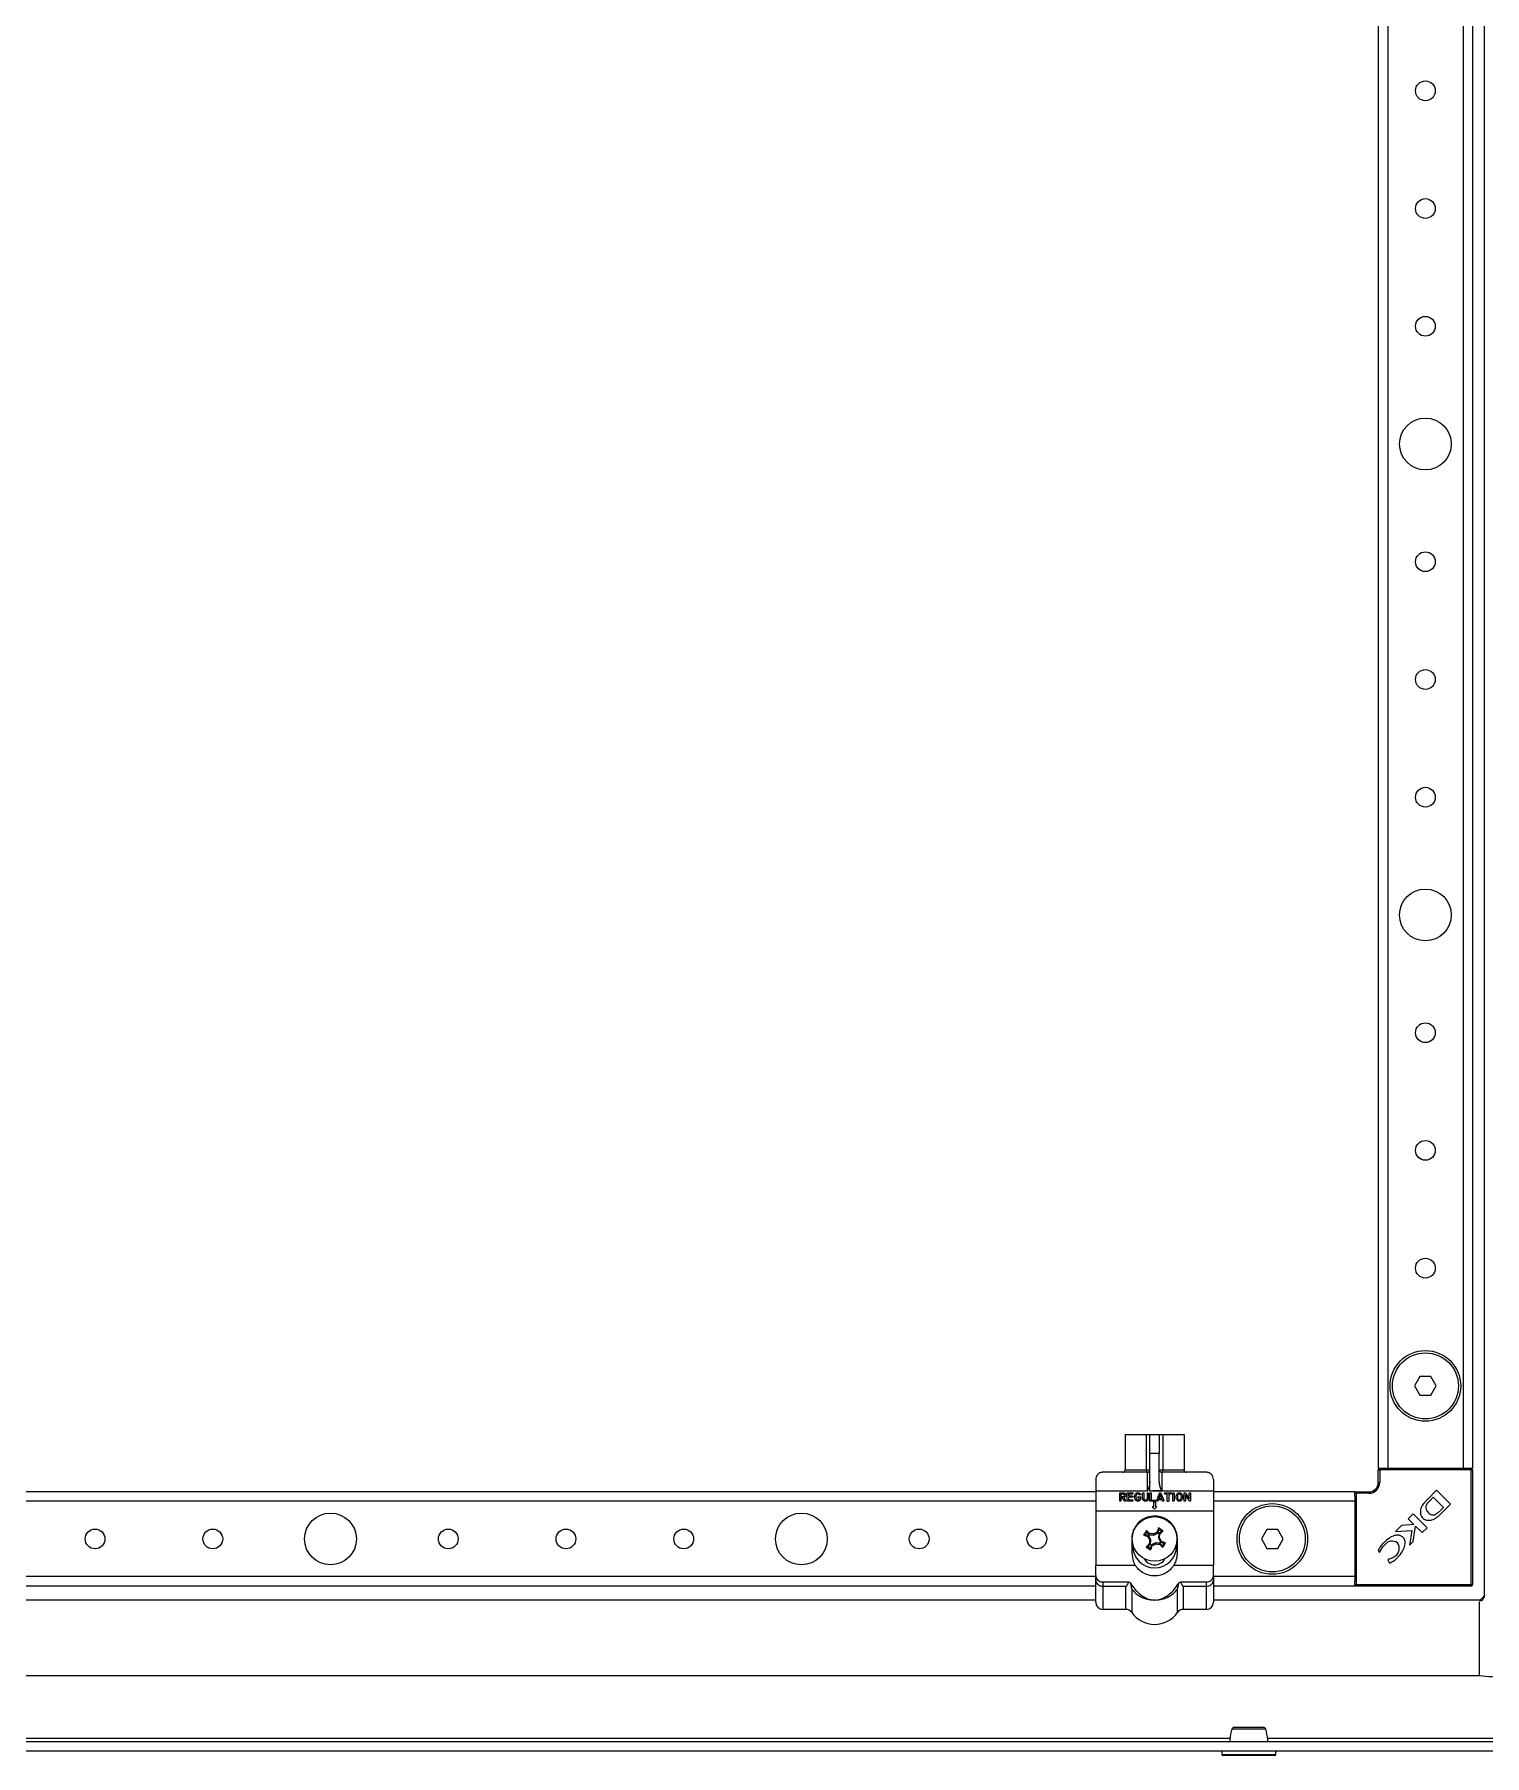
# Model space of a CAD drawing. Header units: millimetres. Extents: x -545 to 1520, y -1456 to 1043.
# Drawn here: x 1020.3 to 1328.3, y -1280.3 to -914.9 of the extents above; entities that cross this region are included whole.
import ezdxf

# ---------------------------------------------------------------- set-up
doc = ezdxf.new("R2010")
doc.units = ezdxf.units.MM

msp = doc.modelspace()

# ---------------------------------------------------------------- linework, layer by layer
at = {"color": 7, "linetype": 'Continuous', "lineweight": 25}
for p, q in [((1328.21, 842.65), (1328.21, -1246.35)), ((1305.71, 815.65), (1305.71, -1219.35)), ((1325.71, 815.65), (1325.71, -1219.35)), ((1314.55, -1199.85), (1313.4, -1201.85)), ((1313.4, -1201.85), (1314.55, -1203.85)), ((1316.86, -1199.85), (1314.55, -1199.85)), ((1318.02, -1201.85), (1316.86, -1199.85)), ((1316.86, -1203.85), (1318.02, -1201.85)), ((1314.55, -1203.85), (1316.86, -1203.85)), ((1251.96, -1212.2), (1251.96, -1219.7)), ((1251.96, -1212.2), (1256.48, -1212.2)), ((1256.48, -1212.2), (1257.21, -1212.2)), ((1257.21, -1212.2), (1259.21, -1212.2)), ((1257.21, -1216.2), (1257.21, -1212.2)), ((1259.21, -1212.2), (1259.21, -1216.2)), ((1259.21, -1212.2), (1259.93, -1212.2)), ((1259.93, -1212.2), (1264.46, -1212.2)), ((1264.46, -1212.2), (1264.46, -1219.7)), ((1257.21, -1222.14), (1257.21, -1216.2)), ((1259.21, -1222.14), (1259.21, -1216.2)), ((1256.71, -1220.2), (1247.21, -1220.2)), ((1269.21, -1220.2), (1259.71, -1220.2)), ((1305.71, -1219.35), (1306.01, -1219.35)), ((1305.71, -1222.35), (1305.71, -1219.65)), ((1306.01, -1219.35), (1306.65, -1219.35)), ((1306.65, -1219.35), (1307.71, -1219.35)), ((1307.71, -1219.35), (1323.71, -1219.35)), ((1323.71, -1219.35), (1324.76, -1219.35)), ((1324.76, -1219.35), (1325.41, -1219.35)), ((1325.41, -1219.35), (1325.71, -1219.35)), ((1325.71, -1219.65), (1325.71, -1244.05)), ((1245.71, -1221.7), (1245.71, -1224.2)), ((1245.71, -1224.2), (1245.71, -1228.45)), ((1270.71, -1221.7), (1270.71, -1224.2)), ((1270.71, -1224.2), (1270.71, -1228.45)), ((1318.1, -1223.99), (1316.21, -1225.88)), ((1321.06, -1226.95), (1318.1, -1223.99)), ((1245.71, -1224.35), (865.71, -1224.35)), ((1250.8, -1226.21), (1250.8, -1224.55)), ((1250.8, -1224.55), (1251.56, -1224.55)), ((1251.56, -1224.81), (1251.06, -1224.81)), ((1251.06, -1224.81), (1251.06, -1225.32)), ((1251.06, -1225.32), (1251.65, -1225.32)), ((1251.35, -1225.58), (1251.06, -1225.58)), ((1251.06, -1225.58), (1251.06, -1226.21)), ((1251.85, -1226.29), (1251.35, -1225.58)), ((1251.66, -1225.58), (1252.06, -1226.15)), ((1252.41, -1224.55), (1253.47, -1224.55)), ((1252.41, -1226.32), (1252.41, -1224.55)), ((1253.47, -1226.32), (1252.41, -1226.32)), ((1253.47, -1224.81), (1252.67, -1224.81)), ((1252.67, -1224.81), (1252.67, -1225.22)), ((1252.67, -1225.22), (1253.42, -1225.22)), ((1253.42, -1225.48), (1252.67, -1225.48)), ((1252.67, -1225.48), (1252.67, -1226.06)), ((1252.67, -1226.06), (1253.47, -1226.06)), ((1254.74, -1225.39), (1255.24, -1225.39)), ((1254.94, -1225.65), (1254.74, -1225.65)), ((1255.24, -1225.39), (1255.24, -1225.69)), ((1255.67, -1225.74), (1255.67, -1224.66)), ((1255.93, -1224.66), (1255.93, -1225.74)), ((1256.67, -1225.72), (1256.67, -1224.66)), ((1256.94, -1224.66), (1256.94, -1225.72)), ((1257.23, -1226.35), (1257.23, -1224.68)), ((1258.29, -1226.35), (1257.23, -1226.35)), ((1257.49, -1224.68), (1257.49, -1226.08)), ((1257.49, -1226.08), (1258.29, -1226.08)), ((1257.71, -1227.55), (1258.21, -1228.05)), ((1257.96, -1227.55), (1257.71, -1227.55)), ((1258.46, -1226.55), (1257.96, -1226.55)), ((1257.96, -1226.55), (1257.96, -1227.55)), ((1258.21, -1228.05), (1258.71, -1227.55)), ((1258.46, -1227.55), (1258.46, -1226.55)), ((1258.71, -1227.55), (1258.46, -1227.55)), ((1258.65, -1226.17), (1259.22, -1224.64)), ((1258.99, -1226.01), (1258.89, -1226.26)), ((1259.8, -1226.01), (1258.99, -1226.01)), ((1259.38, -1224.88), (1259.08, -1225.75)), ((1259.08, -1225.75), (1259.71, -1225.75)), ((1259.71, -1225.75), (1259.38, -1224.88)), ((1259.55, -1224.66), (1260.14, -1226.17)), ((1259.89, -1226.25), (1259.8, -1226.01)), ((1260.48, -1224.55), (1261.6, -1224.55)), ((1260.89, -1224.81), (1260.48, -1224.81)), ((1260.89, -1226.28), (1260.89, -1224.81)), ((1261.6, -1224.81), (1261.2, -1224.81)), ((1261.2, -1224.81), (1261.2, -1226.28)), ((1262.07, -1226.21), (1262.07, -1224.68)), ((1262.33, -1224.68), (1262.33, -1226.21)), ((1264.49, -1226.21), (1264.49, -1224.65)), ((1265.59, -1226.24), (1264.75, -1224.97)), ((1264.75, -1224.97), (1264.75, -1226.21)), ((1264.76, -1224.61), (1265.57, -1225.84)), ((1265.57, -1225.84), (1265.57, -1224.66)), ((1265.83, -1224.66), (1265.83, -1226.22)), ((1300.71, -1224.35), (1270.71, -1224.35)), ((1300.71, -1224.35), (1300.71, -1224.65)), ((1300.71, -1225.29), (1300.71, -1224.65)), ((1300.71, -1225.29), (1300.71, -1226.35)), ((1300.71, -1226.35), (1300.71, -1242.35)), ((1301.01, -1224.35), (1303.71, -1224.35)), ((1316.21, -1225.88), (1316.19, -1225.9)), ((1317.36, -1225.47), (1316.7, -1226.15)), ((1319.54, -1227.66), (1317.36, -1225.47)), ((1318.82, -1228.4), (1319.54, -1227.66)), ((1319.07, -1228.95), (1321.06, -1226.95)), ((1245.71, -1228.45), (1245.71, -1239.95)), ((1270.71, -1228.45), (1270.71, -1239.95)), ((1310.62, -1231.47), (1309.34, -1232.76)), ((1313.28, -1231.3), (1310.62, -1231.47)), ((1313.1, -1229), (1312.04, -1230.06)), ((1312.04, -1230.06), (1313.28, -1231.3)), ((1316.06, -1231.96), (1313.1, -1229)), ((1313.13, -1234.88), (1313.62, -1231.61)), ((1313.62, -1231.61), (1315.01, -1233)), ((1253.36, -1234.35), (1253.36, -1237.35)), ((1256.19, -1233.4), (1255.88, -1233.5)), ((1256.19, -1233.4), (1256.52, -1232.89)), ((1256.95, -1233.66), (1256.19, -1233.4)), ((1256.52, -1232.89), (1256.5, -1232.56)), ((1256.52, -1232.89), (1257.07, -1233.47)), ((1256.95, -1233.66), (1256.79, -1233.84)), ((1257.39, -1234.52), (1256.95, -1233.66)), ((1257.07, -1233.47), (1257.17, -1233.25)), ((1257.07, -1233.47), (1258.03, -1233.53)), ((1257.39, -1234.52), (1257.15, -1234.57)), ((1257.33, -1235.49), (1257.39, -1234.52)), ((1258.38, -1235.17), (1257.52, -1235.61)), ((1258.03, -1233.53), (1257.98, -1233.29)), ((1258.03, -1233.53), (1258.9, -1233.09)), ((1258.38, -1235.17), (1258.43, -1235.41)), ((1259.35, -1235.22), (1258.38, -1235.17)), ((1258.9, -1233.09), (1258.71, -1232.93)), ((1258.9, -1233.09), (1259.16, -1232.33)), ((1259.08, -1233.21), (1259.03, -1234.17)), ((1259.03, -1234.17), (1259.27, -1234.12)), ((1259.03, -1234.17), (1259.47, -1235.04)), ((1259.16, -1232.33), (1259.05, -1232.02)), ((1259.67, -1232.66), (1259.08, -1233.21)), ((1259.08, -1233.21), (1259.3, -1233.31)), ((1259.16, -1232.33), (1259.67, -1232.66)), ((1259.35, -1235.22), (1259.25, -1235.44)), ((1259.89, -1235.81), (1259.35, -1235.22)), ((1259.47, -1235.04), (1259.63, -1234.85)), ((1259.47, -1235.04), (1260.22, -1235.3)), ((1259.67, -1232.66), (1259.99, -1232.63)), ((1260.22, -1235.3), (1260.53, -1235.19)), ((1263.06, -1237.35), (1263.06, -1234.35)), ((1282.05, -1232.35), (1280.9, -1234.35)), ((1280.9, -1234.35), (1282.05, -1236.35)), ((1284.36, -1232.35), (1282.05, -1232.35)), ((1285.52, -1234.35), (1284.36, -1232.35)), ((1284.36, -1236.35), (1285.52, -1234.35)), ((1309.34, -1232.76), (1312.81, -1232.58)), ((1312.81, -1232.58), (1312.34, -1235.68)), ((1312.34, -1235.68), (1313.13, -1234.88)), ((1315.01, -1233), (1316.06, -1231.96)), ((1253.56, -1235.85), (1253.36, -1235.85)), ((1256.75, -1236.03), (1256.42, -1236.06)), ((1256.75, -1236.03), (1257.33, -1235.49)), ((1257.26, -1236.36), (1256.75, -1236.03)), ((1257.33, -1235.49), (1257.11, -1235.39)), ((1257.52, -1235.61), (1257.26, -1236.36)), ((1257.26, -1236.36), (1257.36, -1236.67)), ((1257.52, -1235.61), (1257.7, -1235.77)), ((1260.22, -1235.3), (1259.89, -1235.81)), ((1259.89, -1235.81), (1259.92, -1236.13)), ((1263.06, -1235.85), (1262.86, -1235.85)), ((1282.05, -1236.35), (1284.36, -1236.35)), ((1305.71, -1236.72), (1305.96, -1237.23)), ((1305.96, -1237.23), (1306.07, -1237.12)), ((1307.91, -1238.67), (1307.77, -1238.8)), ((1307.77, -1238.8), (1308.1, -1239.49)), ((1245.71, -1242.09), (1245.71, -1239.95)), ((1245.71, -1239.95), (1254.12, -1239.95)), ((1245.71, -1243), (1245.71, -1242.09)), ((1262.3, -1239.95), (1270.71, -1239.95)), ((1270.71, -1242.09), (1270.71, -1239.95)), ((1270.71, -1242.09), (1270.71, -1243)), ((1300.71, -1242.35), (1300.71, -1243.4)), ((1245.71, -1244.35), (865.71, -1244.35)), ((1245.71, -1247.8), (1245.71, -1243)), ((1247.21, -1243.48), (1252.73, -1243.48)), ((1247.21, -1244.38), (1252.12, -1244.38)), ((1263.69, -1243.48), (1269.21, -1243.48)), ((1264.3, -1244.38), (1269.21, -1244.38)), ((1270.71, -1243), (1270.71, -1247.8)), ((1300.71, -1244.35), (1270.71, -1244.35)), ((1300.71, -1244.05), (1300.71, -1243.4)), ((1300.71, -1244.05), (1300.71, -1244.35)), ((1325.41, -1244.35), (1301.01, -1244.35)), ((1245.71, -1247.35), (839.21, -1247.35)), ((1252.12, -1249.3), (1247.21, -1249.3)), ((1269.21, -1249.3), (1264.3, -1249.3)), ((1327.21, -1247.35), (1270.71, -1247.35)), ((1327.21, -1263.35), (1327.21, -1247.67)), ((839.21, -1263.35), (1327.21, -1263.35)), ((788.51, -1277.35), (1377.91, -1277.35)), ((788.51, -1279.35), (1377.91, -1279.35)), ((1272.46, -1279.35), (1272.46, -1280.1)), ((1283.71, -1280.35), (1272.71, -1280.35)), ((1283.96, -1280.1), (1283.96, -1279.35))]:
    msp.add_line(p, q, dxfattribs=at)
at = {"color": 8, "linetype": 'Continuous', "lineweight": 18}
for p, q in [((1307.71, 815.65), (1307.71, -1219.35)), ((1323.71, 815.65), (1323.71, -1219.35)), ((1256.48, -1219.7), (1256.48, -1212.2)), ((1259.93, -1212.2), (1259.93, -1219.7)), ((1259.21, -1216.2), (1257.21, -1216.2)), ((1251.96, -1219.7), (1256.48, -1219.7)), ((1256.48, -1219.7), (1257.21, -1219.7)), ((1256.71, -1224.2), (1256.71, -1220.2)), ((1259.21, -1219.7), (1259.93, -1219.7)), ((1259.71, -1220.2), (1259.71, -1224.13)), ((1259.93, -1219.7), (1264.46, -1219.7)), ((1305.71, -1219.65), (1306.01, -1219.65)), ((1306.01, -1219.65), (1306.01, -1219.35)), ((1306.01, -1219.65), (1306.01, -1222.35)), ((1325.41, -1219.65), (1306.01, -1219.65)), ((1325.41, -1219.65), (1325.41, -1219.35)), ((1325.41, -1244.05), (1325.41, -1219.65)), ((1325.41, -1219.65), (1325.71, -1219.65)), ((1256.71, -1224.2), (1245.71, -1224.2)), ((1257.21, -1224.2), (1257.21, -1222.14)), ((1270.71, -1224.2), (1257.21, -1224.2)), ((1305.71, -1222.35), (1306.01, -1222.35)), ((1245.71, -1226.35), (865.71, -1226.35)), ((1300.71, -1226.35), (1270.71, -1226.35)), ((1300.71, -1224.65), (1301.01, -1224.65)), ((1301.01, -1224.65), (1301.01, -1224.35)), ((1303.71, -1224.65), (1301.01, -1224.65)), ((1301.01, -1224.65), (1301.01, -1244.05)), ((1303.71, -1224.35), (1303.71, -1224.65)), ((1270.71, -1228.45), (1245.71, -1228.45)), ((1245.71, -1242.35), (865.71, -1242.35)), ((1300.71, -1242.35), (1270.71, -1242.35)), ((1247.21, -1243.48), (1247.21, -1244.38)), ((1247.21, -1244.38), (1247.21, -1249.3)), ((1252.12, -1249.3), (1252.12, -1244.38)), ((1253.35, -1244.98), (1253.35, -1249.95)), ((1263.06, -1249.95), (1263.06, -1244.98)), ((1264.3, -1244.38), (1264.3, -1249.3)), ((1269.21, -1244.38), (1269.21, -1243.48)), ((1269.21, -1249.3), (1269.21, -1244.38)), ((1300.71, -1244.05), (1301.01, -1244.05)), ((1301.01, -1244.05), (1325.41, -1244.05)), ((1301.01, -1244.35), (1301.01, -1244.05)), ((1325.41, -1244.05), (1325.41, -1244.35)), ((1325.41, -1244.05), (1325.71, -1244.05)), ((1274.24, -1276.75), (892.18, -1276.75)), ((1377.61, -1276.75), (1282.18, -1276.75)), ((1272.46, -1280.1), (1283.96, -1280.1))]:
    msp.add_line(p, q, dxfattribs=at)
at = {"color": 8, "linetype": 'Continuous', "lineweight": 18, "flags": 128}
for points in [[(1256.48, -1219.7), (1256.48, -1219.8), (1256.47, -1219.89), (1256.46, -1219.98), (1256.44, -1220.05), (1256.42, -1220.11), (1256.4, -1220.16), (1256.37, -1220.19), (1256.35, -1220.2)], [(1260.07, -1220.2), (1260.04, -1220.19), (1260.02, -1220.16), (1259.99, -1220.11), (1259.97, -1220.05), (1259.96, -1219.98), (1259.94, -1219.89), (1259.94, -1219.8), (1259.93, -1219.7)]]:
    msp.add_lwpolyline(points, dxfattribs=at)
at = {"color": 7, "linetype": 'Continuous', "lineweight": 25}
for centre, radius in [((1315.71, -926.85), 2.1), ((1315.71, -951.85), 2.1), ((1315.71, -976.85), 2.1), ((1315.71, -1001.85), 5.5), ((1315.71, -1026.85), 2.1), ((1315.71, -1051.85), 2.1), ((1315.71, -1076.85), 2.1), ((1315.71, -1101.85), 5.5), ((1315.71, -1126.85), 2.1), ((1315.71, -1151.85), 2.1), ((1315.71, -1176.85), 2.1), ((1315.71, -1201.85), 7.5), ((1315.71, -1201.85), 7), ((1283.21, -1234.35), 7.5), ((1283.21, -1234.35), 7), ((1083.21, -1234.35), 5.5), ((1183.21, -1234.35), 5.5), ((1258.21, -1234.35), 4.75), ((1033.21, -1234.35), 2.1), ((1058.21, -1234.35), 2.1), ((1108.21, -1234.35), 2.1), ((1133.21, -1234.35), 2.1), ((1158.21, -1234.35), 2.1), ((1208.21, -1234.35), 2.1), ((1233.21, -1234.35), 2.1)]:
    msp.add_circle(centre, radius, dxfattribs=at)
for centre, radius, start, end in [((1251.46, -1219.7), 0.5, 270, 0), ((1256.71, -1219.7), 0.5, 270, 0), ((1259.71, -1219.7), 0.5, 180, 270), ((1264.96, -1219.7), 0.5, 180, 270), ((1306.01, -1219.65), 0.3, 90, 180), ((1325.41, -1219.65), 0.3, 0, 90), ((1303.71, -1222.35), 2, 270, 0), ((1301.01, -1224.65), 0.3, 90, 180), ((1315.41, -1225.74), 4.87, 290.3445, 318.7777), ((1314.63, -1223.93), 6.12, 306.9888, 313.0744), ((1318.93, -1273.9), 74.88, 146.4919, 147.3486), ((1280.62, -1169.04), 69.05, 249.0058, 249.8057), ((1207.53, -1281.25), 69.05, 44.0348, 44.8347), ((1324.69, -1200.58), 75.61, 206.0937, 206.7115), ((1332.66, -1238.36), 75.61, 177.129, 177.7468), ((1254.2, -1308.8), 75.61, 87.129, 87.7468), ((1291.97, -1300.83), 75.61, 116.0937, 116.7115), ((1323.52, -1256.76), 69.05, 159.0058, 159.8057), ((1218.66, -1295.07), 74.88, 56.4919, 57.3486), ((1183.75, -1230.34), 75.61, 357.129, 357.7468), ((1191.73, -1268.11), 75.61, 26.0937, 26.7115), ((1211.31, -1183.67), 69.05, 314.0348, 314.8347), ((1235.79, -1299.66), 69.05, 69.0058, 69.8057), ((1197.49, -1194.8), 74.88, 326.4919, 327.3486), ((1308.63, -1236.75), 1.94, 53.3097, 142.3464), ((1308.2, -1236.35), 1.97, 308.454, 35.887), ((1258.21, -1235.85), 4.65, 180, 0), ((1258.21, -1237.35), 2.5, 209.1764, 330.8236), ((1305.11, -1285.02), 69.05, 134.0348, 134.8347), ((1297.76, -1173.63), 74.88, 236.4919, 237.3486), ((1192.9, -1211.93), 69.05, 339.0058, 339.8057), ((1224.45, -1167.87), 75.61, 296.0937, 296.7115), ((1262.22, -1159.89), 75.61, 267.129, 267.7468), ((1308.88, -1187.45), 69.05, 224.0348, 224.8347), ((1301.01, -1244.05), 0.3, 180, 270), ((1325.41, -1244.05), 0.3, 270, 0), ((1247.21, -1247.8), 1.5, 180, 270), ((1252.12, -1250.8), 1.5, 34.5604, 90), ((1264.3, -1250.8), 1.5, 90, 145.4396), ((1269.21, -1247.8), 1.5, 270, 0), ((1258.21, -1246.6), 5.9, 214.5604, 325.4396), ((1275.1, -1274.85), 0.5, 89.9982, 165.4001), ((1281.32, -1274.85), 0.5, 15.316, 90.0228), ((1272.71, -1280.1), 0.25, 180, 270), ((1283.71, -1280.1), 0.25, 270, 0)]:
    msp.add_arc(centre, radius, start, end, dxfattribs=at)
at = {"color": 8, "linetype": 'Continuous', "lineweight": 18}
msp.add_arc((1303.71, -1222.35), 2.3, 270, 0, dxfattribs=at)
at = {"color": 7, "linetype": 'Continuous', "lineweight": 25}
msp.add_ellipse((16686.39, -1224.2), major_axis=(15429.18, 0), ratio=0.000259, start_param=3.123591, end_param=3.141593, dxfattribs=at)
for points, knots in [([(1247.21, -1220.2), (1247.21, -1220.2), (1247.14, -1220.2), (1246.79, -1220.22), (1246.26, -1220.46), (1245.79, -1221.04), (1245.73, -1221.51), (1245.71, -1221.7)], [0, 0, 0, 0, 0.003231, 0.101221, 0.514725, 0.80586, 1, 1, 1, 1]), ([(1270.71, -1221.7), (1270.68, -1221.51), (1270.63, -1221.04), (1270.16, -1220.46), (1269.63, -1220.22), (1269.28, -1220.2), (1269.21, -1220.2), (1269.21, -1220.2)], [0, 0, 0, 0, 0.19414, 0.485275, 0.898779, 0.996769, 1, 1, 1, 1]), ([(1257.21, -1222.14), (1257.17, -1222.47), (1257.09, -1223.18), (1256.83, -1223.84), (1256.71, -1224.19), (1256.71, -1224.2)], [0, 0, 0, 0, 0.475461, 0.994056, 1, 1, 1, 1]), ([(1259.71, -1224.13), (1259.71, -1224.13), (1259.7, -1224.13), (1259.7, -1224.12), (1259.68, -1224.1), (1259.65, -1224.02), (1259.53, -1223.69), (1259.31, -1223.06), (1259.24, -1222.46), (1259.21, -1222.14)], [0, 0, 0, 0, 0.00167, 0.003889, 0.009531, 0.034361, 0.132751, 0.526214, 1, 1, 1, 1]), ([(1250.92, -1226.35), (1250.9, -1226.35), (1250.86, -1226.34), (1250.82, -1226.31), (1250.8, -1226.26), (1250.8, -1226.23), (1250.8, -1226.21)], [0, 0, 0, 0, 0.280437, 0.558281, 0.778899, 1, 1, 1, 1]), ([(1251.06, -1226.21), (1251.06, -1226.23), (1251.06, -1226.28), (1251.02, -1226.33), (1250.97, -1226.35), (1250.94, -1226.35), (1250.92, -1226.35)], [0, 0, 0, 0, 0.280498, 0.558325, 0.778868, 1, 1, 1, 1]), ([(1251.56, -1224.55), (1251.63, -1224.56), (1251.77, -1224.57), (1251.88, -1224.65), (1251.93, -1224.69)], [0, 0, 0, 0, 0.559747, 1, 1, 1, 1]), ([(1251.75, -1224.88), (1251.72, -1224.86), (1251.66, -1224.82), (1251.59, -1224.82), (1251.56, -1224.81)], [0, 0, 0, 0, 0.559136, 1, 1, 1, 1]), ([(1251.65, -1225.32), (1251.68, -1225.31), (1251.71, -1225.31), (1251.74, -1225.28), (1251.76, -1225.27)], [0, 0, 0, 0, 0.558174, 1, 1, 1, 1]), ([(1251.9, -1225.49), (1251.86, -1225.52), (1251.78, -1225.56), (1251.7, -1225.58), (1251.66, -1225.58)], [0, 0, 0, 0, 0.56031, 1, 1, 1, 1]), ([(1251.83, -1225.08), (1251.83, -1225.03), (1251.82, -1224.96), (1251.77, -1224.9), (1251.75, -1224.88)], [0, 0, 0, 0, 0.5596918, 1, 1, 1, 1]), ([(1251.76, -1225.27), (1251.77, -1225.26), (1251.8, -1225.23), (1251.83, -1225.16), (1251.83, -1225.11), (1251.83, -1225.08)], [0, 0, 0, 0, 0.279917, 0.56006, 1, 1, 1, 1]), ([(1251.94, -1226.35), (1251.93, -1226.35), (1251.91, -1226.35), (1251.88, -1226.33), (1251.86, -1226.3), (1251.85, -1226.29)], [0, 0, 0, 0, 0.28022, 0.561305, 1, 1, 1, 1]), ([(1252.1, -1225.07), (1252.09, -1225.17), (1252.07, -1225.33), (1251.95, -1225.44), (1251.9, -1225.49)], [0, 0, 0, 0, 0.559457, 1, 1, 1, 1]), ([(1251.93, -1224.69), (1251.98, -1224.75), (1252.08, -1224.86), (1252.09, -1225.01), (1252.1, -1225.07)], [0, 0, 0, 0, 0.5589475, 1, 1, 1, 1]), ([(1252.1, -1226.22), (1252.09, -1226.24), (1252.08, -1226.28), (1252.04, -1226.32), (1251.99, -1226.34), (1251.96, -1226.35), (1251.94, -1226.35)], [0, 0, 0, 0, 0.278138, 0.558544, 0.779161, 1, 1, 1, 1]), ([(1252.06, -1226.15), (1252.07, -1226.16), (1252.09, -1226.18), (1252.09, -1226.21), (1252.1, -1226.22)], [0, 0, 0, 0, 0.561079, 1, 1, 1, 1]), ([(1253.42, -1225.22), (1253.44, -1225.22), (1253.48, -1225.22), (1253.54, -1225.25), (1253.57, -1225.3), (1253.57, -1225.34), (1253.57, -1225.35)], [0, 0, 0, 0, 0.280945, 0.559897, 0.779525, 1, 1, 1, 1]), ([(1253.57, -1225.35), (1253.57, -1225.37), (1253.57, -1225.42), (1253.51, -1225.48), (1253.45, -1225.48), (1253.42, -1225.48)], [0, 0, 0, 0, 0.281099, 0.559768, 1, 1, 1, 1]), ([(1253.47, -1224.55), (1253.49, -1224.55), (1253.54, -1224.55), (1253.59, -1224.58), (1253.62, -1224.63), (1253.62, -1224.66), (1253.62, -1224.68)], [0, 0, 0, 0, 0.280872, 0.559701, 0.779382, 1, 1, 1, 1]), ([(1253.62, -1224.68), (1253.62, -1224.7), (1253.62, -1224.75), (1253.56, -1224.81), (1253.5, -1224.81), (1253.47, -1224.81)], [0, 0, 0, 0, 0.2810527, 0.5596626, 1, 1, 1, 1]), ([(1253.47, -1226.06), (1253.49, -1226.06), (1253.53, -1226.06), (1253.59, -1226.09), (1253.62, -1226.14), (1253.62, -1226.17), (1253.62, -1226.19)], [0, 0, 0, 0, 0.280912, 0.559714, 0.779499, 1, 1, 1, 1]), ([(1253.62, -1226.19), (1253.62, -1226.21), (1253.62, -1226.26), (1253.56, -1226.32), (1253.51, -1226.32), (1253.47, -1226.32)], [0, 0, 0, 0, 0.281214, 0.559901, 1, 1, 1, 1]), ([(1253.97, -1225.45), (1253.97, -1225.32), (1253.98, -1225.07), (1254.11, -1224.87), (1254.16, -1224.78)], [0, 0, 0, 0, 0.56034, 1, 1, 1, 1]), ([(1254.16, -1226.06), (1254.09, -1225.95), (1253.98, -1225.76), (1253.97, -1225.55), (1253.97, -1225.45)], [0, 0, 0, 0, 0.559347, 1, 1, 1, 1]), ([(1254.16, -1224.78), (1254.24, -1224.7), (1254.37, -1224.55), (1254.57, -1224.53), (1254.65, -1224.53)], [0, 0, 0, 0, 0.559217, 1, 1, 1, 1]), ([(1254.68, -1226.35), (1254.62, -1226.34), (1254.51, -1226.33), (1254.31, -1226.24), (1254.22, -1226.13), (1254.16, -1226.06)], [0, 0, 0, 0, 0.280314, 0.560507, 1, 1, 1, 1]), ([(1254.64, -1224.79), (1254.61, -1224.79), (1254.54, -1224.8), (1254.41, -1224.88), (1254.25, -1225.09), (1254.24, -1225.3), (1254.23, -1225.45)], [0, 0, 0, 0, 0.1253317, 0.2506948, 0.5007376, 1, 1, 1, 1]), ([(1254.23, -1225.45), (1254.23, -1225.54), (1254.24, -1225.69), (1254.32, -1225.82), (1254.35, -1225.88)], [0, 0, 0, 0, 0.5599802, 1, 1, 1, 1]), ([(1254.35, -1225.88), (1254.4, -1225.94), (1254.48, -1226.05), (1254.61, -1226.07), (1254.67, -1226.08)], [0, 0, 0, 0, 0.560858, 1, 1, 1, 1]), ([(1254.61, -1225.52), (1254.61, -1225.5), (1254.62, -1225.46), (1254.65, -1225.41), (1254.7, -1225.39), (1254.73, -1225.39), (1254.74, -1225.39)], [0, 0, 0, 0, 0.280637, 0.55889, 0.779144, 1, 1, 1, 1]), ([(1254.74, -1225.65), (1254.72, -1225.65), (1254.68, -1225.65), (1254.63, -1225.62), (1254.61, -1225.57), (1254.61, -1225.54), (1254.61, -1225.52)], [0, 0, 0, 0, 0.280664, 0.558735, 0.779002, 1, 1, 1, 1]), ([(1254.83, -1224.84), (1254.8, -1224.82), (1254.74, -1224.79), (1254.67, -1224.79), (1254.64, -1224.79)], [0, 0, 0, 0, 0.5586335, 1, 1, 1, 1]), ([(1254.65, -1224.53), (1254.72, -1224.53), (1254.85, -1224.53), (1254.95, -1224.59), (1255, -1224.62)], [0, 0, 0, 0, 0.5605138, 1, 1, 1, 1]), ([(1254.67, -1226.08), (1254.7, -1226.08), (1254.76, -1226.08), (1254.86, -1226.03), (1254.89, -1225.96), (1254.91, -1225.92)], [0, 0, 0, 0, 0.281265, 0.561609, 1, 1, 1, 1]), ([(1255.03, -1226.22), (1254.97, -1226.26), (1254.87, -1226.34), (1254.74, -1226.34), (1254.68, -1226.35)], [0, 0, 0, 0, 0.558998, 1, 1, 1, 1]), ([(1254.94, -1224.95), (1254.92, -1224.93), (1254.89, -1224.89), (1254.85, -1224.85), (1254.83, -1224.84)], [0, 0, 0, 0, 0.560467, 1, 1, 1, 1]), ([(1254.91, -1225.92), (1254.92, -1225.87), (1254.94, -1225.78), (1254.94, -1225.69), (1254.94, -1225.65)], [0, 0, 0, 0, 0.559597, 1, 1, 1, 1]), ([(1255.05, -1225.01), (1255.02, -1225.01), (1254.98, -1225), (1254.95, -1224.97), (1254.94, -1224.95)], [0, 0, 0, 0, 0.558039, 1, 1, 1, 1]), ([(1255, -1224.62), (1255.04, -1224.65), (1255.1, -1224.7), (1255.15, -1224.77), (1255.17, -1224.8)], [0, 0, 0, 0, 0.559542, 1, 1, 1, 1]), ([(1255.24, -1225.69), (1255.23, -1225.8), (1255.22, -1226), (1255.09, -1226.16), (1255.03, -1226.22)], [0, 0, 0, 0, 0.560493, 1, 1, 1, 1]), ([(1255.2, -1224.89), (1255.2, -1224.91), (1255.19, -1224.95), (1255.14, -1224.99), (1255.1, -1225.01), (1255.06, -1225.01), (1255.05, -1225.01)], [0, 0, 0, 0, 0.2777088, 0.5582085, 0.77892, 1, 1, 1, 1]), ([(1255.17, -1224.8), (1255.18, -1224.82), (1255.2, -1224.84), (1255.2, -1224.87), (1255.2, -1224.89)], [0, 0, 0, 0, 0.560691, 1, 1, 1, 1]), ([(1255.67, -1224.66), (1255.67, -1224.64), (1255.67, -1224.6), (1255.7, -1224.55), (1255.74, -1224.53), (1255.77, -1224.53), (1255.79, -1224.53)], [0, 0, 0, 0, 0.280849, 0.55949, 0.779158, 1, 1, 1, 1]), ([(1255.88, -1226.21), (1255.81, -1226.14), (1255.69, -1226), (1255.67, -1225.82), (1255.67, -1225.74)], [0, 0, 0, 0, 0.5583321, 1, 1, 1, 1]), ([(1255.79, -1224.53), (1255.81, -1224.53), (1255.85, -1224.53), (1255.9, -1224.56), (1255.93, -1224.61), (1255.93, -1224.64), (1255.93, -1224.66)], [0, 0, 0, 0, 0.28091, 0.559174, 0.779166, 1, 1, 1, 1]), ([(1256.33, -1226.35), (1256.24, -1226.35), (1256.07, -1226.34), (1255.94, -1226.25), (1255.88, -1226.21)], [0, 0, 0, 0, 0.55925, 1, 1, 1, 1]), ([(1255.93, -1225.74), (1255.94, -1225.8), (1255.94, -1225.9), (1256.02, -1225.97), (1256.05, -1226.01)], [0, 0, 0, 0, 0.560313, 1, 1, 1, 1]), ([(1256.05, -1226.01), (1256.09, -1226.03), (1256.17, -1226.08), (1256.26, -1226.08), (1256.3, -1226.08)], [0, 0, 0, 0, 0.559441, 1, 1, 1, 1]), ([(1256.3, -1226.08), (1256.36, -1226.08), (1256.47, -1226.07), (1256.6, -1225.98), (1256.67, -1225.85), (1256.67, -1225.76), (1256.67, -1225.72)], [0, 0, 0, 0, 0.2809352, 0.5594866, 0.7792447, 1, 1, 1, 1]), ([(1256.94, -1225.72), (1256.93, -1225.82), (1256.92, -1226), (1256.76, -1226.22), (1256.54, -1226.32), (1256.4, -1226.34), (1256.33, -1226.35)], [0, 0, 0, 0, 0.280416, 0.558636, 0.778958, 1, 1, 1, 1]), ([(1256.67, -1224.66), (1256.68, -1224.64), (1256.68, -1224.6), (1256.7, -1224.55), (1256.75, -1224.53), (1256.78, -1224.53), (1256.8, -1224.53)], [0, 0, 0, 0, 0.2809002, 0.5594983, 0.7791483, 1, 1, 1, 1]), ([(1256.8, -1224.53), (1256.82, -1224.53), (1256.86, -1224.53), (1256.91, -1224.56), (1256.94, -1224.61), (1256.94, -1224.64), (1256.94, -1224.66)], [0, 0, 0, 0, 0.2808885, 0.5590229, 0.7791551, 1, 1, 1, 1]), ([(1257.23, -1224.68), (1257.23, -1224.67), (1257.23, -1224.63), (1257.26, -1224.58), (1257.3, -1224.55), (1257.33, -1224.55), (1257.35, -1224.55)], [0, 0, 0, 0, 0.280912, 0.559405, 0.779108, 1, 1, 1, 1]), ([(1257.35, -1224.55), (1257.37, -1224.55), (1257.41, -1224.55), (1257.46, -1224.58), (1257.49, -1224.64), (1257.49, -1224.67), (1257.49, -1224.68)], [0, 0, 0, 0, 0.280813, 0.559099, 0.77917, 1, 1, 1, 1]), ([(1258.29, -1226.08), (1258.31, -1226.09), (1258.35, -1226.09), (1258.41, -1226.11), (1258.44, -1226.16), (1258.44, -1226.2), (1258.44, -1226.21)], [0, 0, 0, 0, 0.2808549, 0.5597179, 0.7795181, 1, 1, 1, 1]), ([(1258.44, -1226.21), (1258.44, -1226.24), (1258.44, -1226.28), (1258.38, -1226.34), (1258.32, -1226.35), (1258.29, -1226.35)], [0, 0, 0, 0, 0.281266, 0.560078, 1, 1, 1, 1]), ([(1258.64, -1226.22), (1258.64, -1226.21), (1258.64, -1226.2), (1258.65, -1226.18), (1258.65, -1226.17)], [0, 0, 0, 0, 0.559504, 1, 1, 1, 1]), ([(1258.76, -1226.35), (1258.75, -1226.35), (1258.71, -1226.34), (1258.67, -1226.31), (1258.64, -1226.27), (1258.64, -1226.24), (1258.64, -1226.22)], [0, 0, 0, 0, 0.279579, 0.559194, 0.779582, 1, 1, 1, 1]), ([(1258.89, -1226.26), (1258.89, -1226.27), (1258.88, -1226.3), (1258.83, -1226.34), (1258.79, -1226.35), (1258.76, -1226.35)], [0, 0, 0, 0, 0.28077, 0.560807, 1, 1, 1, 1]), ([(1259.22, -1224.64), (1259.23, -1224.62), (1259.24, -1224.58), (1259.29, -1224.53), (1259.34, -1224.53), (1259.37, -1224.53)], [0, 0, 0, 0, 0.2814649, 0.5617718, 1, 1, 1, 1]), ([(1259.37, -1224.53), (1259.39, -1224.53), (1259.44, -1224.53), (1259.51, -1224.57), (1259.53, -1224.62), (1259.55, -1224.66)], [0, 0, 0, 0, 0.281226, 0.561522, 1, 1, 1, 1]), ([(1260, -1226.35), (1259.99, -1226.35), (1259.96, -1226.34), (1259.91, -1226.31), (1259.9, -1226.28), (1259.89, -1226.25)], [0, 0, 0, 0, 0.280695, 0.560335, 1, 1, 1, 1]), ([(1260.15, -1226.22), (1260.15, -1226.24), (1260.14, -1226.28), (1260.1, -1226.32), (1260.05, -1226.34), (1260.02, -1226.35), (1260, -1226.35)], [0, 0, 0, 0, 0.278517, 0.558613, 0.779333, 1, 1, 1, 1]), ([(1260.14, -1226.17), (1260.14, -1226.18), (1260.15, -1226.2), (1260.15, -1226.22), (1260.15, -1226.22)], [0, 0, 0, 0, 0.560081, 1, 1, 1, 1]), ([(1260.34, -1224.68), (1260.34, -1224.66), (1260.35, -1224.62), (1260.38, -1224.57), (1260.43, -1224.55), (1260.46, -1224.55), (1260.48, -1224.55)], [0, 0, 0, 0, 0.2807125, 0.5587014, 0.7790455, 1, 1, 1, 1]), ([(1260.48, -1224.81), (1260.46, -1224.81), (1260.42, -1224.81), (1260.37, -1224.78), (1260.34, -1224.73), (1260.34, -1224.7), (1260.34, -1224.68)], [0, 0, 0, 0, 0.28076, 0.558821, 0.778915, 1, 1, 1, 1]), ([(1261.04, -1226.42), (1261.02, -1226.42), (1260.97, -1226.42), (1260.92, -1226.38), (1260.9, -1226.33), (1260.89, -1226.3), (1260.89, -1226.28)], [0, 0, 0, 0, 0.2808221, 0.5590594, 0.7790938, 1, 1, 1, 1]), ([(1261.2, -1226.28), (1261.2, -1226.3), (1261.2, -1226.35), (1261.13, -1226.41), (1261.07, -1226.42), (1261.04, -1226.42)], [0, 0, 0, 0, 0.280801, 0.559621, 1, 1, 1, 1]), ([(1261.6, -1224.55), (1261.62, -1224.55), (1261.66, -1224.55), (1261.72, -1224.58), (1261.75, -1224.63), (1261.75, -1224.66), (1261.76, -1224.68)], [0, 0, 0, 0, 0.280951, 0.559967, 0.779431, 1, 1, 1, 1]), ([(1261.76, -1224.68), (1261.75, -1224.7), (1261.75, -1224.75), (1261.69, -1224.81), (1261.63, -1224.81), (1261.6, -1224.81)], [0, 0, 0, 0, 0.281019, 0.559679, 1, 1, 1, 1]), ([(1262.07, -1224.68), (1262.07, -1224.66), (1262.07, -1224.62), (1262.1, -1224.58), (1262.14, -1224.55), (1262.17, -1224.55), (1262.19, -1224.55)], [0, 0, 0, 0, 0.280828, 0.5594169, 0.7793931, 1, 1, 1, 1]), ([(1262.19, -1226.35), (1262.17, -1226.35), (1262.13, -1226.34), (1262.09, -1226.31), (1262.07, -1226.26), (1262.07, -1226.23), (1262.07, -1226.21)], [0, 0, 0, 0, 0.280437, 0.558281, 0.778899, 1, 1, 1, 1]), ([(1262.19, -1224.55), (1262.21, -1224.55), (1262.25, -1224.55), (1262.3, -1224.58), (1262.33, -1224.63), (1262.33, -1224.66), (1262.33, -1224.68)], [0, 0, 0, 0, 0.280765, 0.559178, 0.779175, 1, 1, 1, 1]), ([(1262.33, -1226.21), (1262.33, -1226.24), (1262.33, -1226.28), (1262.29, -1226.33), (1262.24, -1226.35), (1262.2, -1226.35), (1262.19, -1226.35)], [0, 0, 0, 0, 0.280518, 0.5583, 0.778735, 1, 1, 1, 1]), ([(1262.79, -1225.45), (1262.79, -1225.32), (1262.81, -1225.1), (1262.91, -1224.91), (1262.96, -1224.82)], [0, 0, 0, 0, 0.559914, 1, 1, 1, 1]), ([(1262.97, -1226.07), (1262.91, -1225.96), (1262.8, -1225.76), (1262.79, -1225.54), (1262.79, -1225.45)], [0, 0, 0, 0, 0.5591489, 1, 1, 1, 1]), ([(1262.96, -1224.82), (1263.03, -1224.73), (1263.15, -1224.57), (1263.35, -1224.54), (1263.44, -1224.53)], [0, 0, 0, 0, 0.560137, 1, 1, 1, 1]), ([(1263.46, -1226.35), (1263.41, -1226.34), (1263.3, -1226.33), (1263.11, -1226.25), (1263.02, -1226.13), (1262.97, -1226.07)], [0, 0, 0, 0, 0.280367, 0.560574, 1, 1, 1, 1]), ([(1263.15, -1224.99), (1263.12, -1225.07), (1263.06, -1225.22), (1263.05, -1225.38), (1263.05, -1225.45)], [0, 0, 0, 0, 0.559075, 1, 1, 1, 1]), ([(1263.05, -1225.45), (1263.05, -1225.53), (1263.06, -1225.69), (1263.13, -1225.83), (1263.16, -1225.89)], [0, 0, 0, 0, 0.560273, 1, 1, 1, 1]), ([(1263.43, -1224.79), (1263.4, -1224.79), (1263.33, -1224.8), (1263.22, -1224.87), (1263.18, -1224.95), (1263.15, -1224.99)], [0, 0, 0, 0, 0.279832, 0.559843, 1, 1, 1, 1]), ([(1263.16, -1225.89), (1263.2, -1225.95), (1263.28, -1226.05), (1263.41, -1226.08), (1263.46, -1226.08)], [0, 0, 0, 0, 0.5605673, 1, 1, 1, 1]), ([(1263.78, -1224.99), (1263.73, -1224.93), (1263.64, -1224.82), (1263.5, -1224.8), (1263.43, -1224.79)], [0, 0, 0, 0, 0.5595959, 1, 1, 1, 1]), ([(1263.44, -1224.53), (1263.49, -1224.53), (1263.61, -1224.54), (1263.81, -1224.63), (1263.91, -1224.75), (1263.97, -1224.82)], [0, 0, 0, 0, 0.280496, 0.560765, 1, 1, 1, 1]), ([(1263.46, -1226.08), (1263.5, -1226.08), (1263.57, -1226.08), (1263.7, -1226.01), (1263.75, -1225.94), (1263.79, -1225.89)], [0, 0, 0, 0, 0.280435, 0.560605, 1, 1, 1, 1]), ([(1263.98, -1226.06), (1263.9, -1226.15), (1263.76, -1226.32), (1263.55, -1226.34), (1263.46, -1226.35)], [0, 0, 0, 0, 0.559137, 1, 1, 1, 1]), ([(1263.89, -1225.45), (1263.89, -1225.36), (1263.88, -1225.2), (1263.81, -1225.06), (1263.78, -1224.99)], [0, 0, 0, 0, 0.560046, 1, 1, 1, 1]), ([(1263.79, -1225.89), (1263.82, -1225.81), (1263.88, -1225.67), (1263.89, -1225.51), (1263.89, -1225.45)], [0, 0, 0, 0, 0.559133, 1, 1, 1, 1]), ([(1263.97, -1224.82), (1264.03, -1224.93), (1264.14, -1225.12), (1264.15, -1225.35), (1264.15, -1225.45)], [0, 0, 0, 0, 0.559312, 1, 1, 1, 1]), ([(1264.15, -1225.45), (1264.15, -1225.57), (1264.13, -1225.79), (1264.02, -1225.98), (1263.98, -1226.06)], [0, 0, 0, 0, 0.559865, 1, 1, 1, 1]), ([(1264.49, -1224.65), (1264.49, -1224.63), (1264.49, -1224.6), (1264.52, -1224.55), (1264.56, -1224.53), (1264.59, -1224.53), (1264.61, -1224.53)], [0, 0, 0, 0, 0.280941, 0.5591137, 0.7790892, 1, 1, 1, 1]), ([(1264.61, -1226.35), (1264.59, -1226.35), (1264.55, -1226.34), (1264.49, -1226.29), (1264.49, -1226.24), (1264.49, -1226.21)], [0, 0, 0, 0, 0.281503, 0.560294, 1, 1, 1, 1]), ([(1264.61, -1224.53), (1264.62, -1224.53), (1264.66, -1224.53), (1264.71, -1224.55), (1264.74, -1224.59), (1264.76, -1224.61)], [0, 0, 0, 0, 0.280638, 0.560877, 1, 1, 1, 1]), ([(1264.75, -1226.21), (1264.75, -1226.23), (1264.75, -1226.27), (1264.71, -1226.32), (1264.66, -1226.35), (1264.63, -1226.35), (1264.61, -1226.35)], [0, 0, 0, 0, 0.2805689, 0.5584768, 0.7788696, 1, 1, 1, 1]), ([(1265.57, -1224.66), (1265.57, -1224.64), (1265.57, -1224.6), (1265.6, -1224.55), (1265.64, -1224.53), (1265.67, -1224.53), (1265.69, -1224.53)], [0, 0, 0, 0, 0.280888, 0.559482, 0.77927, 1, 1, 1, 1]), ([(1265.71, -1226.35), (1265.69, -1226.34), (1265.66, -1226.34), (1265.62, -1226.3), (1265.6, -1226.26), (1265.59, -1226.24)], [0, 0, 0, 0, 0.278585, 0.558866, 1, 1, 1, 1]), ([(1265.69, -1224.53), (1265.71, -1224.53), (1265.75, -1224.53), (1265.8, -1224.56), (1265.83, -1224.61), (1265.83, -1224.64), (1265.83, -1224.66)], [0, 0, 0, 0, 0.280836, 0.55925, 0.779182, 1, 1, 1, 1]), ([(1265.83, -1226.22), (1265.83, -1226.23), (1265.83, -1226.27), (1265.8, -1226.32), (1265.76, -1226.35), (1265.73, -1226.35), (1265.71, -1226.35)], [0, 0, 0, 0, 0.280953, 0.559391, 0.779073, 1, 1, 1, 1]), ([(1315.06, -1227.23), (1314.95, -1227.44), (1314.74, -1227.82), (1314.63, -1228.46), (1314.66, -1229.05), (1314.87, -1229.59), (1315.23, -1230.02), (1315.74, -1230.31), (1316.4, -1230.43), (1316.85, -1230.35), (1317.1, -1230.3)], [0, 0, 0, 0, 0.138091, 0.265455, 0.384013, 0.496103, 0.605759, 0.71979, 0.847662, 1, 1, 1, 1]), ([(1315.74, -1226.39), (1315.6, -1226.54), (1315.36, -1226.8), (1315.15, -1227.1), (1315.06, -1227.23)], [0, 0, 0, 0, 0.55183, 1, 1, 1, 1]), ([(1316.19, -1225.9), (1316.12, -1225.98), (1315.96, -1226.14), (1315.81, -1226.3), (1315.74, -1226.39)], [0, 0, 0, 0, 0.486421, 1, 1, 1, 1]), ([(1316.7, -1226.15), (1316.51, -1226.35), (1316.16, -1226.72), (1315.83, -1227.26), (1315.77, -1227.71), (1315.84, -1228.05), (1316.03, -1228.4), (1316.22, -1228.61), (1316.33, -1228.73)], [0, 0, 0, 0, 0.274676, 0.503042, 0.607381, 0.716579, 0.843412, 1, 1, 1, 1]), ([(1263.06, -1234.35), (1263.02, -1233.84), (1262.93, -1232.84), (1262.15, -1231.37), (1260.96, -1230.25), (1259.5, -1229.58), (1257.88, -1229.42), (1256.28, -1229.8), (1254.9, -1230.68), (1253.92, -1231.92), (1253.43, -1233.22), (1253.38, -1234.01), (1253.36, -1234.35)], [0, 0, 0, 0, 0.108524, 0.217459, 0.318088, 0.417791, 0.519828, 0.622975, 0.725929, 0.827131, 0.926323, 1, 1, 1, 1]), ([(1316.33, -1228.73), (1316.43, -1228.82), (1316.6, -1228.99), (1316.88, -1229.17), (1317.15, -1229.26), (1317.48, -1229.26), (1317.88, -1229.11), (1318.16, -1228.92), (1318.32, -1228.82)], [0, 0, 0, 0, 0.176808, 0.319231, 0.43938, 0.552395, 0.749205, 1, 1, 1, 1]), ([(1306.81, -1235.21), (1306.57, -1235.47), (1306.14, -1235.94), (1305.84, -1236.49), (1305.71, -1236.72)], [0, 0, 0, 0, 0.577653, 1, 1, 1, 1]), ([(1311.04, -1234.09), (1310.88, -1233.95), (1310.55, -1233.67), (1309.85, -1233.5), (1308.97, -1233.63), (1307.9, -1234.2), (1307.21, -1234.84), (1306.81, -1235.21)], [0, 0, 0, 0, 0.130532, 0.266031, 0.423997, 0.666819, 1, 1, 1, 1]), ([(1309.84, -1238.25), (1310.17, -1237.88), (1310.78, -1237.19), (1311.33, -1236.02), (1311.47, -1235.07), (1311.32, -1234.43), (1311.13, -1234.2), (1311.04, -1234.09)], [0, 0, 0, 0, 0.3156741, 0.5895198, 0.8131992, 0.9090264, 1, 1, 1, 1]), ([(1253.36, -1237.35), (1253.44, -1237.97), (1253.61, -1239.25), (1254.08, -1239.89), (1254.11, -1239.94), (1254.12, -1239.95)], [0, 0, 0, 0, 0.417668, 0.852903, 1, 1, 1, 1]), ([(1262.3, -1239.95), (1262.35, -1239.87), (1262.46, -1239.7), (1262.98, -1238.63), (1263.04, -1237.65), (1263.06, -1237.35)], [0, 0, 0, 0, 0.378823, 0.812228, 1, 1, 1, 1]), ([(1306.07, -1237.12), (1306.21, -1236.81), (1306.48, -1236.24), (1306.9, -1235.78), (1307.1, -1235.57)], [0, 0, 0, 0, 0.547643, 1, 1, 1, 1]), ([(1309.42, -1237.89), (1309.16, -1238.11), (1308.72, -1238.49), (1308.15, -1238.61), (1307.91, -1238.67)], [0, 0, 0, 0, 0.579608, 1, 1, 1, 1]), ([(1308.1, -1239.49), (1308.44, -1239.31), (1309.07, -1238.97), (1309.6, -1238.48), (1309.84, -1238.25)], [0, 0, 0, 0, 0.5368, 1, 1, 1, 1]), ([(1245.71, -1242.09), (1245.72, -1242.23), (1245.75, -1242.52), (1245.99, -1242.92), (1246.35, -1243.25), (1246.78, -1243.45), (1247.08, -1243.47), (1247.21, -1243.48)], [0, 0, 0, 0, 0.205683, 0.411346, 0.618649, 0.832339, 1, 1, 1, 1]), ([(1262.3, -1239.95), (1262.28, -1239.98), (1262.24, -1240.05), (1261.88, -1240.55), (1261.23, -1241.19), (1260.3, -1241.77), (1259.15, -1242.16), (1257.82, -1242.25), (1256.48, -1241.95), (1255.35, -1241.32), (1254.62, -1240.64), (1254.24, -1240.14), (1254.12, -1239.96), (1254.12, -1239.95), (1254.12, -1239.95)], [0, 0, 0, 0, 0.088505, 0.177138, 0.262858, 0.344694, 0.430485, 0.525193, 0.625645, 0.723911, 0.812494, 0.894483, 0.978997, 1, 1, 1, 1]), ([(1269.21, -1243.48), (1269.38, -1243.47), (1269.71, -1243.44), (1270.16, -1243.19), (1270.5, -1242.83), (1270.68, -1242.44), (1270.7, -1242.19), (1270.71, -1242.09)], [0, 0, 0, 0, 0.2129, 0.425707, 0.640613, 0.853382, 1, 1, 1, 1]), ([(1245.71, -1243), (1245.71, -1243.02), (1245.71, -1243.12), (1245.74, -1243.37), (1245.91, -1243.75), (1246.25, -1244.1), (1246.7, -1244.33), (1247.04, -1244.36), (1247.21, -1244.38)], [0, 0, 0, 0, 0.017854, 0.141405, 0.356083, 0.570731, 0.785365, 1, 1, 1, 1]), ([(1252.12, -1244.38), (1252.13, -1244.38), (1252.14, -1244.38), (1252.17, -1244.37), (1252.24, -1244.34), (1252.37, -1244.19), (1252.53, -1243.9), (1252.66, -1243.63), (1252.73, -1243.48)], [0, 0, 0, 0, 0.008383, 0.019125, 0.04457, 0.140638, 0.521171, 1, 1, 1, 1]), ([(1253.09, -1243.72), (1253.08, -1243.71), (1252.96, -1243.61), (1252.83, -1243.54), (1252.73, -1243.48)], [0, 0, 0, 0, 0.1619735, 1, 1, 1, 1]), ([(1253.09, -1243.72), (1253.12, -1243.87), (1253.16, -1244.15), (1253.23, -1244.49), (1253.27, -1244.73), (1253.32, -1244.9), (1253.35, -1244.98)], [0, 0, 0, 0, 0.383006, 0.690448, 0.847653, 1, 1, 1, 1]), ([(1253.09, -1243.72), (1253.39, -1244.18), (1254.11, -1245.28), (1255.5, -1246.45), (1256.85, -1247.17), (1257.66, -1247.29), (1257.95, -1247.33)], [0, 0, 0, 0, 0.2553511, 0.6155159, 0.8621102, 1, 1, 1, 1]), ([(1253.35, -1244.98), (1253.54, -1245.21), (1254.06, -1245.83), (1255.16, -1246.63), (1256.56, -1247.19), (1257.52, -1247.29), (1257.95, -1247.33)], [0, 0, 0, 0, 0.169618, 0.470039, 0.762685, 1, 1, 1, 1]), ([(1258.47, -1247.33), (1258.68, -1247.31), (1259.4, -1247.21), (1260.77, -1246.57), (1262.24, -1245.38), (1263, -1244.21), (1263.32, -1243.72)], [0, 0, 0, 0, 0.101651, 0.345128, 0.729048, 1, 1, 1, 1]), ([(1258.47, -1247.33), (1258.9, -1247.29), (1259.85, -1247.19), (1261.25, -1246.63), (1262.36, -1245.83), (1262.88, -1245.21), (1263.06, -1244.98)], [0, 0, 0, 0, 0.2373508, 0.5299542, 0.8303306, 1, 1, 1, 1]), ([(1263.06, -1244.98), (1263.06, -1244.98), (1263.07, -1244.97), (1263.08, -1244.96), (1263.09, -1244.93), (1263.12, -1244.83), (1263.19, -1244.51), (1263.26, -1244.13), (1263.31, -1243.81), (1263.32, -1243.72)], [0, 0, 0, 0, 0.003748, 0.008698, 0.018275, 0.054741, 0.199177, 0.774578, 1, 1, 1, 1]), ([(1263.69, -1243.48), (1263.59, -1243.54), (1263.46, -1243.61), (1263.35, -1243.7), (1263.32, -1243.72)], [0, 0, 0, 0, 0.789403, 1, 1, 1, 1]), ([(1263.69, -1243.48), (1263.72, -1243.54), (1263.78, -1243.69), (1263.88, -1243.88), (1263.97, -1244.05), (1264.04, -1244.17), (1264.1, -1244.24), (1264.14, -1244.29), (1264.18, -1244.33), (1264.21, -1244.35), (1264.24, -1244.37), (1264.27, -1244.38), (1264.28, -1244.38), (1264.29, -1244.38), (1264.3, -1244.38)], [0, 0, 0, 0, 0.193858, 0.459768, 0.637307, 0.756, 0.835565, 0.889145, 0.925488, 0.950425, 0.97632, 0.986721, 0.99531, 1, 1, 1, 1]), ([(1269.21, -1244.38), (1269.38, -1244.36), (1269.71, -1244.33), (1270.16, -1244.1), (1270.5, -1243.75), (1270.67, -1243.37), (1270.71, -1243.12), (1270.71, -1243.02), (1270.71, -1243)], [0, 0, 0, 0, 0.214635, 0.429269, 0.643917, 0.858595, 0.982146, 1, 1, 1, 1]), ([(1258.47, -1247.33), (1258.37, -1247.34), (1258.2, -1247.35), (1258.02, -1247.34), (1257.95, -1247.33)], [0, 0, 0, 0, 0.558993, 1, 1, 1, 1]), ([(1328.24, -1246.35), (1328.23, -1246.48), (1328.2, -1246.73), (1328.07, -1246.93), (1327.95, -1247.02), (1327.9, -1247.12), (1327.88, -1247.19), (1327.86, -1247.25), (1327.85, -1247.28), (1327.83, -1247.32), (1327.8, -1247.37), (1327.74, -1247.42), (1327.62, -1247.48), (1327.43, -1247.52), (1327.29, -1247.51), (1327.21, -1247.51)], [0, 0, 0, 0, 0.233411, 0.418546, 0.549351, 0.595026, 0.631329, 0.647111, 0.661994, 0.676639, 0.691742, 0.725563, 0.766794, 0.872627, 1, 1, 1, 1]), ([(1327.21, -1263.35), (1328.94, -1263.52), (1332.07, -1263.82), (1336.4, -1263.3), (1339.83, -1261.88), (1342.05, -1259.56), (1343.13, -1256.79), (1343.45, -1253.74), (1343.16, -1250.18), (1342.54, -1247.7), (1342.21, -1246.35)], [0, 0, 0, 0, 0.176713, 0.320911, 0.440308, 0.54837, 0.6374, 0.738878, 0.858543, 1, 1, 1, 1]), ([(1328.21, -1246.35), (1328.06, -1246.57), (1327.79, -1246.98), (1327.39, -1247.23), (1327.21, -1247.35)], [0, 0, 0, 0, 0.561561, 1, 1, 1, 1]), ([(1274.62, -1274.7), (1274.43, -1275.44), (1274.21, -1276.3), (1274.19, -1277.22), (1274.19, -1277.35)], [0, 0, 0, 0, 0.85815, 1, 1, 1, 1]), ([(1275.1, -1274.35), (1275.14, -1274.35), (1275.22, -1274.35), (1275.78, -1274.35), (1276.58, -1274.35), (1277.58, -1274.35), (1278.64, -1274.35), (1279.43, -1274.35), (1279.82, -1274.35), (1279.91, -1274.35)], [0, 0, 0, 0, 0.158514, 0.317278, 0.475863, 0.634247, 0.792477, 0.950708, 1, 1, 1, 1]), ([(1279.91, -1274.35), (1280.1, -1274.35), (1280.57, -1274.35), (1281.12, -1274.35), (1281.24, -1274.35), (1281.31, -1274.35)], [0, 0, 0, 0, 0.256553, 0.627981, 1, 1, 1, 1]), ([(1282.23, -1277.35), (1282.23, -1277.22), (1282.21, -1276.3), (1281.99, -1275.44), (1281.8, -1274.7)], [0, 0, 0, 0, 0.1418504, 1, 1, 1, 1])]:
    msp.add_open_spline(points, degree=3, knots=knots, dxfattribs=at)
at = {"color": 8, "linetype": 'Continuous', "lineweight": 18}
for points, knots in [([(1280.18, -1274.72), (1280.07, -1274.72), (1279.62, -1274.72), (1279.1, -1274.72), (1278.3, -1274.72), (1277.48, -1274.72), (1276.33, -1274.72), (1275.39, -1274.72), (1274.8, -1274.72), (1274.55, -1274.72), (1274.62, -1274.72), (1274.62, -1274.72)], [0, 0, 0, 0, 0.048751, 0.2049421, 0.2053925, 0.3620339, 0.5188266, 0.6757989, 0.8329225, 0.9897783, 1, 1, 1, 1]), ([(1281.77, -1274.72), (1281.78, -1274.72), (1281.84, -1274.72), (1281.53, -1274.72), (1280.95, -1274.72), (1280.4, -1274.72), (1280.18, -1274.72)], [0, 0, 0, 0, 0.083271, 0.424284, 0.764725, 1, 1, 1, 1])]:
    msp.add_open_spline(points, degree=3, knots=knots, dxfattribs=at)

doc.saveas('drawing.dxf')
